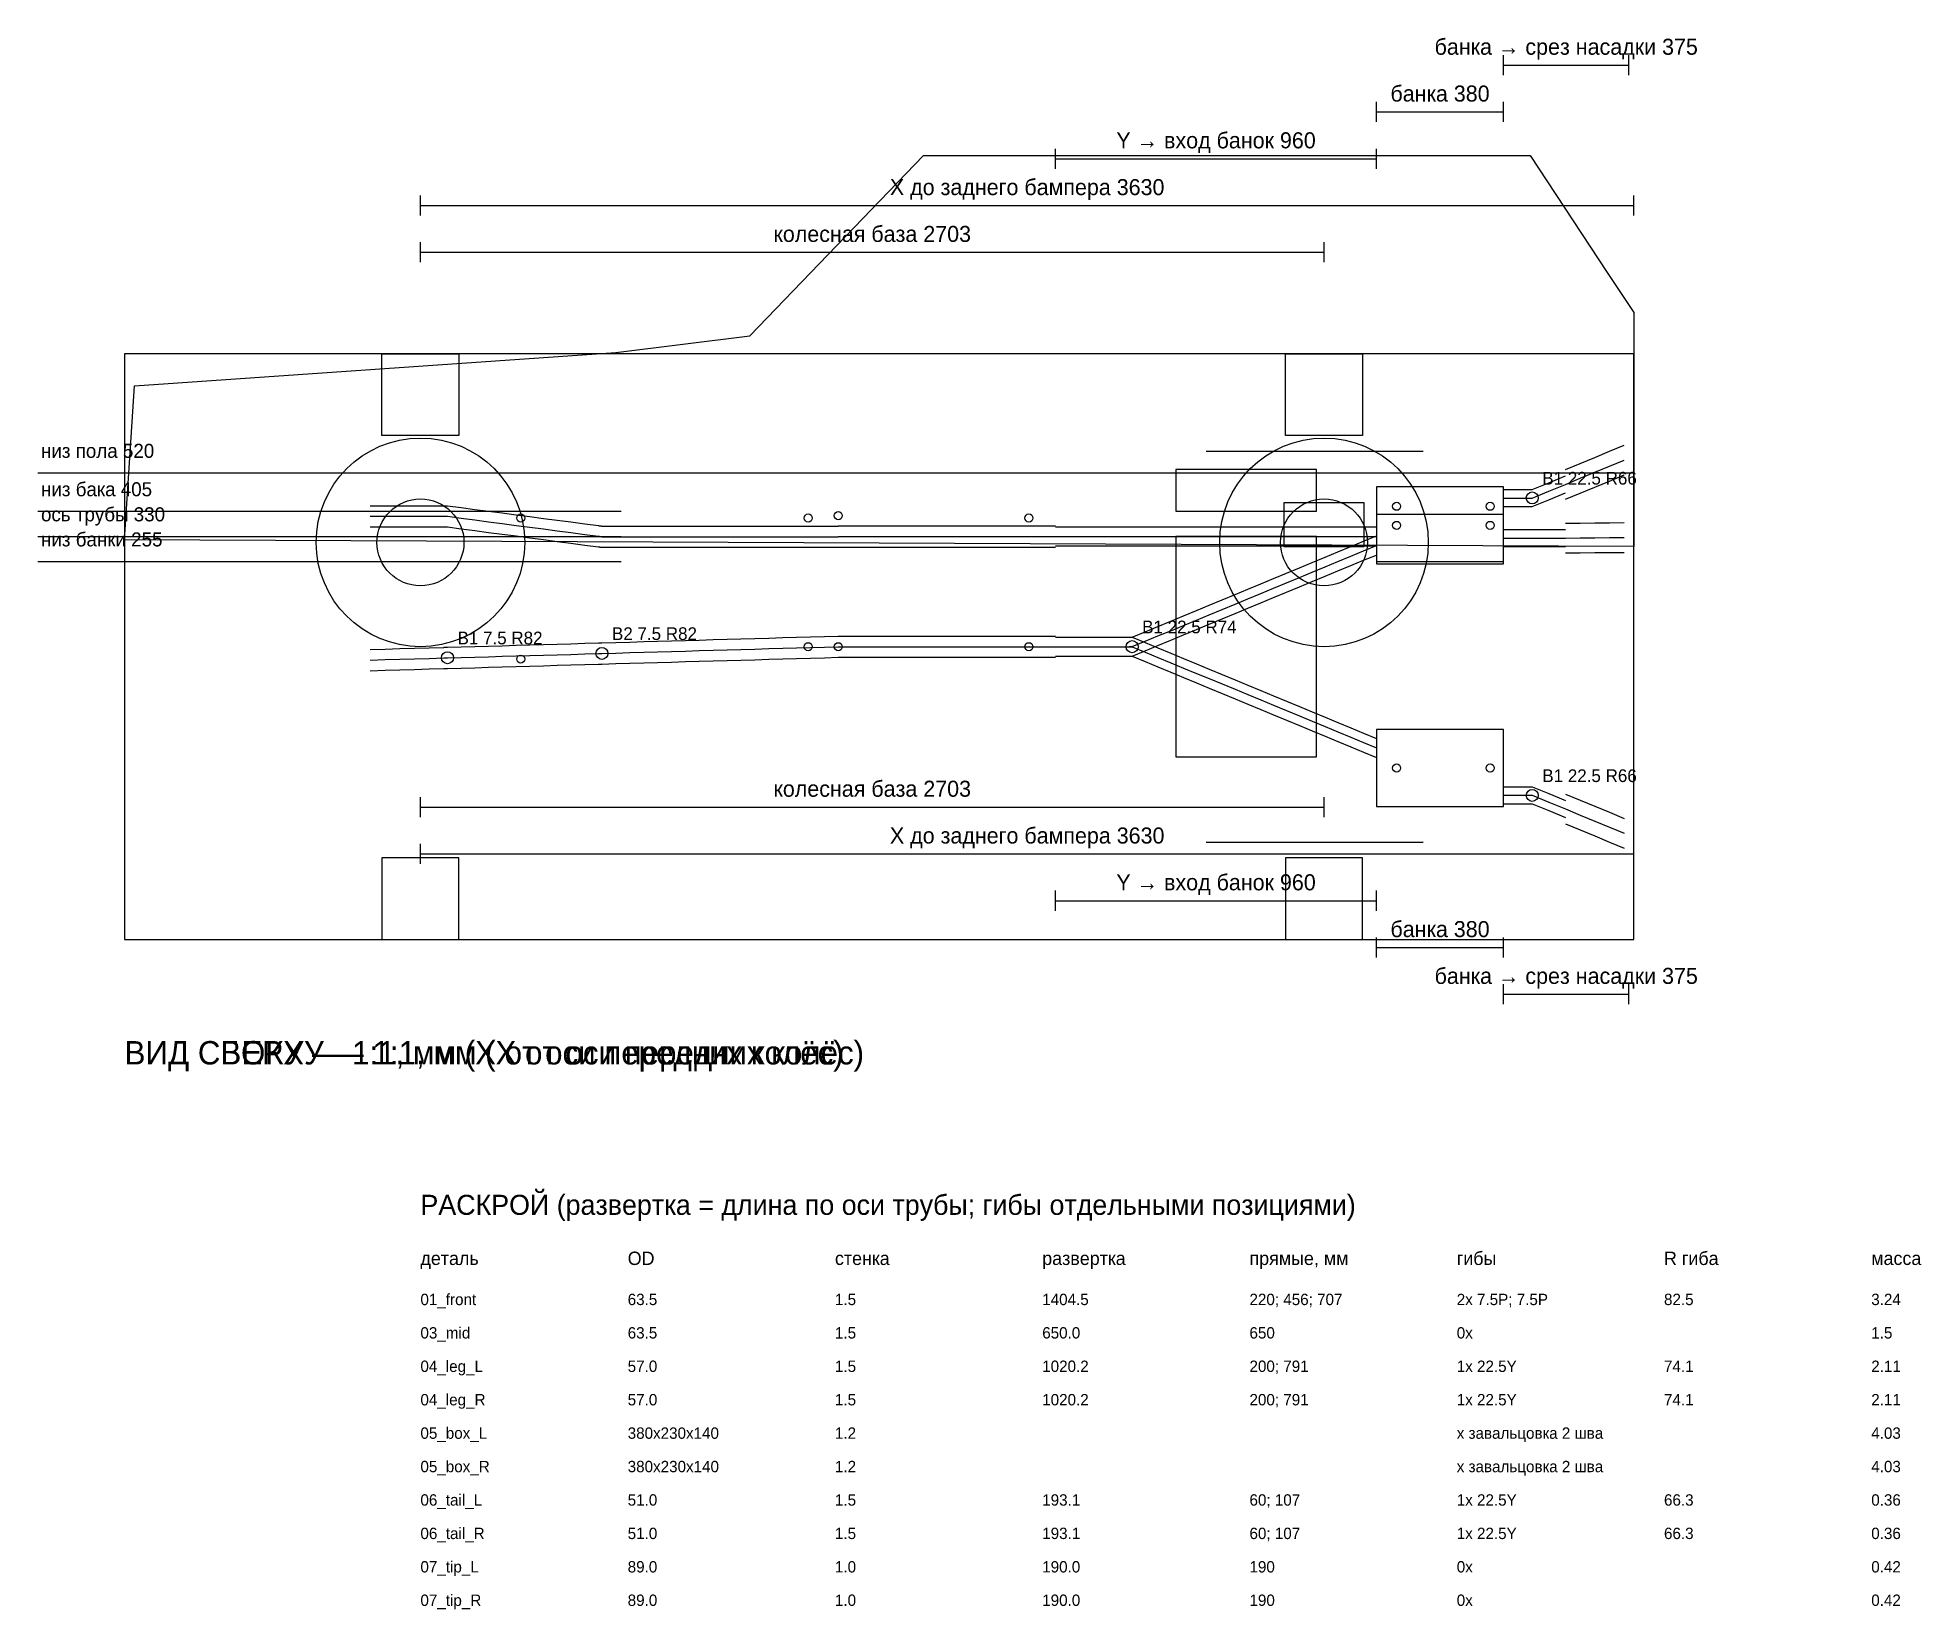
# Model space of a CAD drawing. Header units: millimetres. Extents: x -1145 to 4490, y -2880 to 1822.
import ezdxf
from ezdxf.enums import TextEntityAlignment as Align

# ---------------------------------------------------------------- set-up
doc = ezdxf.new("R2010")
doc.units = ezdxf.units.MM
for name, color, linetype in [('BEND', 2, 'Continuous'), ('BOX', 1, 'Continuous'), ('CAR', 8, 'Continuous'), ('DIM', 5, 'Continuous'), ('HANGER', 6, 'Continuous'), ('PIPE', 3, 'Continuous'), ('TEXT', 7, 'Continuous')]:
    doc.layers.add(name, color=color, linetype=linetype)

msp = doc.modelspace()

# ---------------------------------------------------------------- linework, layer by layer
at = {"layer": 'BEND'}
for centre in [(3326, 445), (2129, 0), (2129, 0), (81, -33), (543, -20), (3326, -445)]:
    msp.add_circle(centre, 18, dxfattribs=at)
at = {"layer": 'BOX'}
for points in [[(2860, 248), (3240, 248), (3240, 478), (2860, 478)], [(2860, 255), (3240, 255), (3240, 395), (2860, 395)], [(2860, 255), (3240, 255), (3240, 395), (2860, 395)], [(2860, -478), (3240, -478), (3240, -248), (2860, -248)]]:
    msp.add_lwpolyline(points, close=True, dxfattribs=at)
at = {"layer": 'CAR'}
for p, q in [((2350, 585), (3000, 585)), ((-885, 520), (3630, 520)), ((2350, -585), (3000, -585))]:
    msp.add_line(p, q, dxfattribs=at)
for points in [[(-885, 320), (-855, 780), (585, 880), (985, 930), (1505, 1470), (3320, 1470), (3550, 1120), (3630, 1000), (3630, 300)], [(-885, -876.5), (3630, -876.5), (3630, 876.5), (-885, 876.5)], [(-115, 876.5), (115, 876.5), (115, 631.5), (-115, 631.5)], [(2588, 876.5), (2818, 876.5), (2818, 631.5), (2588, 631.5)], [(2260, 405), (2680, 405), (2680, 530), (2260, 530)], [(2583, 300), (2823, 300), (2823, 430), (2583, 430)], [(2260, -330), (2680, -330), (2680, 330), (2260, 330)], [(-115, -876.5), (115, -876.5), (115, -631.5), (-115, -631.5)], [(2588, -876.5), (2818, -876.5), (2818, -631.5), (2588, -631.5)]]:
    msp.add_lwpolyline(points, close=True, dxfattribs=at)
for centre, radius in [((0, 312), 312), ((2703, 312), 312), ((0, 312), 130), ((2703, 312), 130)]:
    msp.add_circle(centre, radius, dxfattribs=at)
at = {"layer": 'DIM'}
for p, q in [((3240, 1710), (3240, 1770)), ((3615, 1710), (3615, 1770)), ((3240, 1740), (3615, 1740)), ((2860, 1570), (2860, 1630)), ((2860, 1600), (3240, 1600)), ((3240, 1570), (3240, 1630)), ((1900, 1430), (1900, 1490)), ((2860, 1430), (2860, 1490)), ((1900, 1460), (2860, 1460)), ((0, 1290), (0, 1350)), ((0, 1320), (3630, 1320)), ((3630, 1290), (3630, 1350)), ((0, 1150), (0, 1210)), ((2703, 1150), (2703, 1210)), ((0, 1180), (2703, 1180)), ((-1145, 520), (600, 520)), ((-1145, 405), (600, 405)), ((-1145, 330), (600, 330)), ((-1145, 255), (600, 255)), ((0, -510), (0, -450)), ((2703, -510), (2703, -450)), ((0, -480), (2703, -480)), ((0, -650), (0, -590)), ((3630, -650), (3630, -590)), ((0, -620), (3630, -620)), ((1900, -790), (1900, -730)), ((2860, -790), (2860, -730)), ((1900, -760), (2860, -760)), ((2860, -930), (2860, -870)), ((2860, -900), (3240, -900)), ((3240, -930), (3240, -870)), ((3240, -1070), (3240, -1010)), ((3615, -1070), (3615, -1010)), ((3240, -1040), (3615, -1040))]:
    msp.add_line(p, q, dxfattribs=at)
at = {"layer": 'HANGER'}
for centre in [(300, 385), (1160, 385), (1250, 392), (1820, 385), (2920, 420), (2920, 420), (3200, 420), (3200, 420), (2920, 363), (3200, 363), (1160, 0), (1250, 0), (1820, 0), (300, -37), (2920, -363), (3200, -363)]:
    msp.add_circle(centre, 12, dxfattribs=at)
at = {"layer": 'PIPE'}
for points in [[(3425, 530.1), (3468.9, 548.3), (3512.8, 566.4), (3556.6, 584.6), (3600.5, 602.8)], [(3240, 470), (3270, 470), (3300, 470), (3301.1, 470), (3302.2, 470), (3303.3, 470), (3304.3, 470), (3305.4, 470), (3306.5, 470), (3307.6, 470), (3308.7, 470), (3309.8, 470), (3310.8, 470), (3311.9, 470), (3313, 470), (3314.1, 470), (3315.2, 470), (3316.3, 470), (3317.4, 470), (3318.4, 470), (3319.5, 470.1), (3320.6, 470.1), (3321.7, 470.1), (3322.8, 470.1), (3323.9, 470.1), (3325, 470.1), (3326, 470.1), (3375.5, 490.6), (3425, 511.1)], [(3425, 485.6), (3468.9, 503.8), (3512.8, 521.9), (3556.6, 540.1), (3600.5, 558.3)], [(3425, 441.1), (3468.9, 459.3), (3512.8, 477.4), (3556.6, 495.6), (3600.5, 513.8)], [(3240, 444.5), (3270, 444.5), (3300, 444.5), (3301.1, 444.5), (3302.2, 444.5), (3303.3, 444.5), (3304.3, 444.5), (3305.4, 444.5), (3306.5, 444.5), (3307.6, 444.5), (3308.7, 444.5), (3309.8, 444.5), (3310.8, 444.5), (3311.9, 444.5), (3313, 444.5), (3314.1, 444.5), (3315.2, 444.5), (3316.3, 444.5), (3317.4, 444.5), (3318.4, 444.5), (3319.5, 444.6), (3320.6, 444.6), (3321.7, 444.6), (3322.8, 444.6), (3323.9, 444.6), (3325, 444.6), (3326, 444.6), (3375.5, 465.1), (3425, 485.6)], [(3240, 419), (3270, 419), (3300, 419), (3301.1, 419), (3302.2, 419), (3303.3, 419), (3304.3, 419), (3305.4, 419), (3306.5, 419), (3307.6, 419), (3308.7, 419), (3309.8, 419), (3310.8, 419), (3311.9, 419), (3313, 419), (3314.1, 419), (3315.2, 419), (3316.3, 419), (3317.4, 419), (3318.4, 419), (3319.5, 419.1), (3320.6, 419.1), (3321.7, 419.1), (3322.8, 419.1), (3323.9, 419.1), (3325, 419.1), (3326, 419.1), (3375.5, 439.6), (3425, 460.1)], [(-150, 421.7), (-106, 421.7), (-62, 421.7), (-18.1, 421.7), (25.9, 421.7), (69.9, 421.7), (70.4, 421.7), (70.8, 421.7), (71.3, 421.7), (71.7, 421.7), (72.2, 421.7), (72.6, 421.7), (73.1, 421.7), (73.5, 421.7), (74, 421.7), (74.4, 421.7), (74.9, 421.7), (75.3, 421.7), (75.8, 421.7), (76.2, 421.7), (76.7, 421.7), (77.1, 421.7), (77.6, 421.7), (78, 421.7), (78.5, 421.7), (78.9, 421.7), (79.4, 421.7), (79.8, 421.7), (80.3, 421.7), (80.7, 421.7), (121.8, 416.3), (162.8, 410.9), (203.9, 405.5), (244.9, 400.1), (286, 394.7), (327, 389.3), (368.1, 383.9), (409.2, 378.5), (450.2, 373.1), (491.3, 367.7), (532.3, 362.3), (532.8, 362.2), (533.2, 362.1), (533.7, 362.1), (534.1, 362), (534.6, 362), (535, 361.9), (535.5, 361.8), (535.9, 361.8), (536.3, 361.7), (536.8, 361.7), (537.2, 361.6), (537.7, 361.6), (538.1, 361.5), (538.6, 361.4), (539, 361.4), (539.5, 361.3), (539.9, 361.3), (540.4, 361.2), (540.8, 361.1), (541.3, 361.1), (541.7, 361), (542.1, 361), (542.6, 360.9), (543, 360.9), (584.6, 360.9), (626.2, 360.9), (667.8, 360.9), (709.4, 360.9), (751, 360.9), (792.5, 360.9), (834.1, 360.9), (875.7, 360.9), (917.3, 360.9), (958.9, 360.9), (1000.5, 360.9), (1042, 360.9), (1083.6, 360.9), (1125.2, 360.9), (1166.8, 360.9), (1208.4, 360.9), (1250, 360.9)], [(-150, 390), (-106, 390), (-62, 390), (-18.1, 390), (25.9, 390), (69.9, 390), (70.4, 390), (70.8, 390), (71.3, 390), (71.7, 390), (72.2, 390), (72.6, 390), (73.1, 390), (73.5, 390), (74, 390), (74.4, 390), (74.9, 390), (75.3, 390), (75.8, 390), (76.2, 390), (76.7, 390), (77.1, 390), (77.6, 390), (78, 390), (78.5, 390), (78.9, 390), (79.4, 390), (79.8, 390), (80.3, 390), (80.7, 390), (121.8, 384.6), (162.8, 379.2), (203.9, 373.8), (244.9, 368.4), (286, 363), (327, 357.5), (368.1, 352.1), (409.2, 346.7), (450.2, 341.3), (491.3, 335.9), (532.3, 330.5), (532.8, 330.4), (533.2, 330.4), (533.7, 330.3), (534.1, 330.3), (534.6, 330.2), (535, 330.2), (535.5, 330.1), (535.9, 330), (536.3, 330), (536.8, 329.9), (537.2, 329.9), (537.7, 329.8), (538.1, 329.7), (538.6, 329.7), (539, 329.6), (539.5, 329.6), (539.9, 329.5), (540.4, 329.5), (540.8, 329.4), (541.3, 329.3), (541.7, 329.3), (542.1, 329.2), (542.6, 329.2), (543, 329.1), (584.6, 329.1), (626.2, 329.1), (667.8, 329.1), (709.4, 329.1), (751, 329.1), (792.5, 329.1), (834.1, 329.1), (875.7, 329.1), (917.3, 329.1), (958.9, 329.1), (1000.5, 329.1), (1042, 329.1), (1083.6, 329.1), (1125.2, 329.1), (1166.8, 329.1), (1208.4, 329.1), (1250, 329.1)], [(-150, 358.2), (-106, 358.2), (-62, 358.2), (-18.1, 358.2), (25.9, 358.2), (69.9, 358.2), (70.4, 358.2), (70.8, 358.2), (71.3, 358.2), (71.7, 358.2), (72.2, 358.2), (72.6, 358.2), (73.1, 358.2), (73.5, 358.2), (74, 358.2), (74.4, 358.2), (74.9, 358.2), (75.3, 358.2), (75.8, 358.2), (76.2, 358.2), (76.7, 358.2), (77.1, 358.2), (77.6, 358.2), (78, 358.2), (78.5, 358.2), (78.9, 358.2), (79.4, 358.2), (79.8, 358.2), (80.3, 358.2), (80.7, 358.2), (121.8, 352.8), (162.8, 347.4), (203.9, 342), (244.9, 336.6), (286, 331.2), (327, 325.8), (368.1, 320.4), (409.2, 315), (450.2, 309.6), (491.3, 304.2), (532.3, 298.8), (532.8, 298.7), (533.2, 298.6), (533.7, 298.6), (534.1, 298.5), (534.6, 298.5), (535, 298.4), (535.5, 298.3), (535.9, 298.3), (536.3, 298.2), (536.8, 298.2), (537.2, 298.1), (537.7, 298.1), (538.1, 298), (538.6, 297.9), (539, 297.9), (539.5, 297.8), (539.9, 297.8), (540.4, 297.7), (540.8, 297.6), (541.3, 297.6), (541.7, 297.5), (542.1, 297.5), (542.6, 297.4), (543, 297.4), (584.6, 297.4), (626.2, 297.4), (667.8, 297.4), (709.4, 297.4), (751, 297.4), (792.5, 297.4), (834.1, 297.4), (875.7, 297.4), (917.3, 297.4), (958.9, 297.4), (1000.5, 297.4), (1042, 297.4), (1083.6, 297.4), (1125.2, 297.4), (1166.8, 297.4), (1208.4, 297.4), (1250, 297.4)], [(1250, 361.8), (1290.6, 361.8), (1331.2, 361.8), (1371.9, 361.8), (1412.5, 361.8), (1453.1, 361.8), (1493.8, 361.8), (1534.4, 361.8), (1575, 361.8), (1615.6, 361.8), (1656.2, 361.8), (1696.9, 361.8), (1737.5, 361.8), (1778.1, 361.8), (1818.8, 361.8), (1859.4, 361.8), (1900, 361.8)], [(1900, 358.5), (1940, 358.5), (1980, 358.5), (2020, 358.5), (2060, 358.5), (2100, 358.5), (2101.2, 358.5), (2102.4, 358.5), (2103.6, 358.5), (2104.8, 358.5), (2106.1, 358.5), (2107.3, 358.5), (2108.5, 358.5), (2109.7, 358.5), (2110.9, 358.5), (2112.1, 358.5), (2113.3, 358.5), (2114.5, 358.5), (2115.8, 358.5), (2117, 358.5), (2118.2, 358.5), (2119.4, 358.5), (2120.6, 358.5), (2121.8, 358.5), (2123, 358.5), (2124.2, 358.5), (2125.5, 358.5), (2126.7, 358.5), (2127.9, 358.5), (2129.1, 358.5), (2167.6, 358.5), (2206, 358.5), (2244.5, 358.5), (2283, 358.5), (2321.4, 358.5), (2359.9, 358.5), (2398.4, 358.5), (2436.8, 358.5), (2475.3, 358.5), (2513.8, 358.5), (2552.2, 358.5), (2590.7, 358.5), (2629.2, 358.5), (2667.6, 358.5), (2706.1, 358.5), (2744.6, 358.5), (2783, 358.5), (2821.5, 358.5), (2860, 358.5)], [(1900, 358.5), (1940, 358.5), (1980, 358.5), (2020, 358.5), (2060, 358.5), (2100, 358.5), (2101.2, 358.5), (2102.4, 358.5), (2103.6, 358.5), (2104.8, 358.5), (2106.1, 358.5), (2107.3, 358.5), (2108.5, 358.5), (2109.7, 358.5), (2110.9, 358.5), (2112.1, 358.5), (2113.3, 358.5), (2114.5, 358.5), (2115.8, 358.5), (2117, 358.5), (2118.2, 358.5), (2119.4, 358.5), (2120.6, 358.5), (2121.8, 358.5), (2123, 358.5), (2124.2, 358.5), (2125.5, 358.5), (2126.7, 358.5), (2127.9, 358.5), (2129.1, 358.5), (2167.6, 358.5), (2206, 358.5), (2244.5, 358.5), (2283, 358.5), (2321.4, 358.5), (2359.9, 358.5), (2398.4, 358.5), (2436.8, 358.5), (2475.3, 358.5), (2513.8, 358.5), (2552.2, 358.5), (2590.7, 358.5), (2629.2, 358.5), (2667.6, 358.5), (2706.1, 358.5), (2744.6, 358.5), (2783, 358.5), (2821.5, 358.5), (2860, 358.5)], [(3240, 350.5), (3270, 350.5), (3300, 350.5), (3301.1, 350.5), (3302.2, 350.5), (3303.3, 350.5), (3304.3, 350.5), (3305.4, 350.5), (3306.5, 350.5), (3307.6, 350.5), (3308.7, 350.5), (3309.8, 350.5), (3310.8, 350.5), (3311.9, 350.5), (3313, 350.5), (3314.1, 350.5), (3315.2, 350.5), (3316.3, 350.5), (3317.4, 350.5), (3318.4, 350.5), (3319.5, 350.5), (3320.6, 350.5), (3321.7, 350.5), (3322.8, 350.5), (3323.9, 350.5), (3325, 350.5), (3326, 350.5), (3375.5, 350.5), (3425, 350.5)], [(3240, 350.5), (3270, 350.5), (3300, 350.5), (3301.1, 350.5), (3302.2, 350.5), (3303.3, 350.5), (3304.3, 350.5), (3305.4, 350.5), (3306.5, 350.5), (3307.6, 350.5), (3308.7, 350.5), (3309.8, 350.5), (3310.8, 350.5), (3311.9, 350.5), (3313, 350.5), (3314.1, 350.5), (3315.2, 350.5), (3316.3, 350.5), (3317.4, 350.5), (3318.4, 350.5), (3319.5, 350.5), (3320.6, 350.5), (3321.7, 350.5), (3322.8, 350.5), (3323.9, 350.5), (3325, 350.5), (3326, 350.5), (3375.5, 350.5), (3425, 350.5)], [(3425, 369.5), (3468.9, 369.9), (3512.8, 370.3), (3556.6, 370.7), (3600.5, 371.2)], [(3425, 369.5), (3468.9, 369.9), (3512.8, 370.3), (3556.6, 370.7), (3600.5, 371.2)], [(1250, 330), (1290.6, 330), (1331.2, 330), (1371.9, 330), (1412.5, 330), (1453.1, 330), (1493.8, 330), (1534.4, 330), (1575, 330), (1615.6, 330), (1656.2, 330), (1696.9, 330), (1737.5, 330), (1778.1, 330), (1818.8, 330), (1859.4, 330), (1900, 330)], [(1250, 298.2), (1290.6, 298.2), (1331.2, 298.2), (1371.9, 298.2), (1412.5, 298.2), (1453.1, 298.2), (1493.8, 298.2), (1534.4, 298.2), (1575, 298.2), (1615.6, 298.2), (1656.2, 298.2), (1696.9, 298.2), (1737.5, 298.2), (1778.1, 298.2), (1818.8, 298.2), (1859.4, 298.2), (1900, 298.2)], [(1900, 28.5), (1940, 28.5), (1980, 28.5), (2020, 28.5), (2060, 28.5), (2100, 28.5), (2101.2, 28.5), (2102.4, 28.5), (2103.6, 28.5), (2104.8, 28.5), (2106.1, 28.5), (2107.3, 28.5), (2108.5, 28.5), (2109.7, 28.5), (2110.9, 28.5), (2112.1, 28.5), (2113.3, 28.5), (2114.5, 28.5), (2115.8, 28.5), (2117, 28.5), (2118.2, 28.5), (2119.4, 28.5), (2120.6, 28.6), (2121.8, 28.6), (2123, 28.6), (2124.2, 28.6), (2125.5, 28.6), (2126.7, 28.6), (2127.9, 28.6), (2129.1, 28.6), (2167.6, 44.5), (2206, 60.5), (2244.5, 76.4), (2283, 92.3), (2321.4, 108.3), (2359.9, 124.2), (2398.4, 140.1), (2436.8, 156.1), (2475.3, 172), (2513.8, 187.9), (2552.2, 203.9), (2590.7, 219.8), (2629.2, 235.7), (2667.6, 251.7), (2706.1, 267.6), (2744.6, 283.5), (2783, 299.5), (2821.5, 315.4), (2860, 331.3)], [(1900, 330), (1940, 330), (1980, 330), (2020, 330), (2060, 330), (2100, 330), (2101.2, 330), (2102.4, 330), (2103.6, 330), (2104.8, 330), (2106.1, 330), (2107.3, 330), (2108.5, 330), (2109.7, 330), (2110.9, 330), (2112.1, 330), (2113.3, 330), (2114.5, 330), (2115.8, 330), (2117, 330), (2118.2, 330), (2119.4, 330), (2120.6, 330), (2121.8, 330), (2123, 330), (2124.2, 330), (2125.5, 330), (2126.7, 330), (2127.9, 330), (2129.1, 330), (2167.6, 330), (2206, 330), (2244.5, 330), (2283, 330), (2321.4, 330), (2359.9, 330), (2398.4, 330), (2436.8, 330), (2475.3, 330), (2513.8, 330), (2552.2, 330), (2590.7, 330), (2629.2, 330), (2667.6, 330), (2706.1, 330), (2744.6, 330), (2783, 330), (2821.5, 330), (2860, 330)], [(1900, 330), (1940, 330), (1980, 330), (2020, 330), (2060, 330), (2100, 330), (2101.2, 330), (2102.4, 330), (2103.6, 330), (2104.8, 330), (2106.1, 330), (2107.3, 330), (2108.5, 330), (2109.7, 330), (2110.9, 330), (2112.1, 330), (2113.3, 330), (2114.5, 330), (2115.8, 330), (2117, 330), (2118.2, 330), (2119.4, 330), (2120.6, 330), (2121.8, 330), (2123, 330), (2124.2, 330), (2125.5, 330), (2126.7, 330), (2127.9, 330), (2129.1, 330), (2167.6, 330), (2206, 330), (2244.5, 330), (2283, 330), (2321.4, 330), (2359.9, 330), (2398.4, 330), (2436.8, 330), (2475.3, 330), (2513.8, 330), (2552.2, 330), (2590.7, 330), (2629.2, 330), (2667.6, 330), (2706.1, 330), (2744.6, 330), (2783, 330), (2821.5, 330), (2860, 330)], [(1900, 0), (1940, 0), (1980, 0), (2020, 0), (2060, 0), (2100, 0), (2101.2, 0), (2102.4, 0), (2103.6, 0), (2104.8, 0), (2106.1, 0), (2107.3, 0), (2108.5, 0), (2109.7, 0), (2110.9, 0), (2112.1, 0), (2113.3, 0), (2114.5, 0), (2115.8, 0), (2117, 0), (2118.2, 0), (2119.4, 0), (2120.6, 0.1), (2121.8, 0.1), (2123, 0.1), (2124.2, 0.1), (2125.5, 0.1), (2126.7, 0.1), (2127.9, 0.1), (2129.1, 0.1), (2167.6, 16), (2206, 32), (2244.5, 47.9), (2283, 63.8), (2321.4, 79.8), (2359.9, 95.7), (2398.4, 111.6), (2436.8, 127.6), (2475.3, 143.5), (2513.8, 159.4), (2552.2, 175.4), (2590.7, 191.3), (2629.2, 207.2), (2667.6, 223.2), (2706.1, 239.1), (2744.6, 255), (2783, 271), (2821.5, 286.9), (2860, 302.8)], [(1900, 301.5), (1940, 301.5), (1980, 301.5), (2020, 301.5), (2060, 301.5), (2100, 301.5), (2101.2, 301.5), (2102.4, 301.5), (2103.6, 301.5), (2104.8, 301.5), (2106.1, 301.5), (2107.3, 301.5), (2108.5, 301.5), (2109.7, 301.5), (2110.9, 301.5), (2112.1, 301.5), (2113.3, 301.5), (2114.5, 301.5), (2115.8, 301.5), (2117, 301.5), (2118.2, 301.5), (2119.4, 301.5), (2120.6, 301.5), (2121.8, 301.5), (2123, 301.5), (2124.2, 301.5), (2125.5, 301.5), (2126.7, 301.5), (2127.9, 301.5), (2129.1, 301.5), (2167.6, 301.5), (2206, 301.5), (2244.5, 301.5), (2283, 301.5), (2321.4, 301.5), (2359.9, 301.5), (2398.4, 301.5), (2436.8, 301.5), (2475.3, 301.5), (2513.8, 301.5), (2552.2, 301.5), (2590.7, 301.5), (2629.2, 301.5), (2667.6, 301.5), (2706.1, 301.5), (2744.6, 301.5), (2783, 301.5), (2821.5, 301.5), (2860, 301.5)], [(1900, 301.5), (1940, 301.5), (1980, 301.5), (2020, 301.5), (2060, 301.5), (2100, 301.5), (2101.2, 301.5), (2102.4, 301.5), (2103.6, 301.5), (2104.8, 301.5), (2106.1, 301.5), (2107.3, 301.5), (2108.5, 301.5), (2109.7, 301.5), (2110.9, 301.5), (2112.1, 301.5), (2113.3, 301.5), (2114.5, 301.5), (2115.8, 301.5), (2117, 301.5), (2118.2, 301.5), (2119.4, 301.5), (2120.6, 301.5), (2121.8, 301.5), (2123, 301.5), (2124.2, 301.5), (2125.5, 301.5), (2126.7, 301.5), (2127.9, 301.5), (2129.1, 301.5), (2167.6, 301.5), (2206, 301.5), (2244.5, 301.5), (2283, 301.5), (2321.4, 301.5), (2359.9, 301.5), (2398.4, 301.5), (2436.8, 301.5), (2475.3, 301.5), (2513.8, 301.5), (2552.2, 301.5), (2590.7, 301.5), (2629.2, 301.5), (2667.6, 301.5), (2706.1, 301.5), (2744.6, 301.5), (2783, 301.5), (2821.5, 301.5), (2860, 301.5)], [(3240, 325), (3270, 325), (3300, 325), (3301.1, 325), (3302.2, 325), (3303.3, 325), (3304.3, 325), (3305.4, 325), (3306.5, 325), (3307.6, 325), (3308.7, 325), (3309.8, 325), (3310.8, 325), (3311.9, 325), (3313, 325), (3314.1, 325), (3315.2, 325), (3316.3, 325), (3317.4, 325), (3318.4, 325), (3319.5, 325), (3320.6, 325), (3321.7, 325), (3322.8, 325), (3323.9, 325), (3325, 325), (3326, 325), (3375.5, 325), (3425, 325)], [(3240, 325), (3270, 325), (3300, 325), (3301.1, 325), (3302.2, 325), (3303.3, 325), (3304.3, 325), (3305.4, 325), (3306.5, 325), (3307.6, 325), (3308.7, 325), (3309.8, 325), (3310.8, 325), (3311.9, 325), (3313, 325), (3314.1, 325), (3315.2, 325), (3316.3, 325), (3317.4, 325), (3318.4, 325), (3319.5, 325), (3320.6, 325), (3321.7, 325), (3322.8, 325), (3323.9, 325), (3325, 325), (3326, 325), (3375.5, 325), (3425, 325)], [(3240, 299.5), (3270, 299.5), (3300, 299.5), (3301.1, 299.5), (3302.2, 299.5), (3303.3, 299.5), (3304.3, 299.5), (3305.4, 299.5), (3306.5, 299.5), (3307.6, 299.5), (3308.7, 299.5), (3309.8, 299.5), (3310.8, 299.5), (3311.9, 299.5), (3313, 299.5), (3314.1, 299.5), (3315.2, 299.5), (3316.3, 299.5), (3317.4, 299.5), (3318.4, 299.5), (3319.5, 299.5), (3320.6, 299.5), (3321.7, 299.5), (3322.8, 299.5), (3323.9, 299.5), (3325, 299.5), (3326, 299.5), (3375.5, 299.5), (3425, 299.5)], [(3240, 299.5), (3270, 299.5), (3300, 299.5), (3301.1, 299.5), (3302.2, 299.5), (3303.3, 299.5), (3304.3, 299.5), (3305.4, 299.5), (3306.5, 299.5), (3307.6, 299.5), (3308.7, 299.5), (3309.8, 299.5), (3310.8, 299.5), (3311.9, 299.5), (3313, 299.5), (3314.1, 299.5), (3315.2, 299.5), (3316.3, 299.5), (3317.4, 299.5), (3318.4, 299.5), (3319.5, 299.5), (3320.6, 299.5), (3321.7, 299.5), (3322.8, 299.5), (3323.9, 299.5), (3325, 299.5), (3326, 299.5), (3375.5, 299.5), (3425, 299.5)], [(3425, 325), (3468.9, 325.4), (3512.8, 325.8), (3556.6, 326.2), (3600.5, 326.7)], [(3425, 325), (3468.9, 325.4), (3512.8, 325.8), (3556.6, 326.2), (3600.5, 326.7)], [(3425, 280.5), (3468.9, 280.9), (3512.8, 281.3), (3556.6, 281.7), (3600.5, 282.2)], [(3425, 280.5), (3468.9, 280.9), (3512.8, 281.3), (3556.6, 281.7), (3600.5, 282.2)], [(1900, -28.5), (1940, -28.5), (1980, -28.5), (2020, -28.5), (2060, -28.5), (2100, -28.5), (2101.2, -28.5), (2102.4, -28.5), (2103.6, -28.5), (2104.8, -28.5), (2106.1, -28.5), (2107.3, -28.5), (2108.5, -28.5), (2109.7, -28.5), (2110.9, -28.5), (2112.1, -28.5), (2113.3, -28.5), (2114.5, -28.5), (2115.8, -28.5), (2117, -28.5), (2118.2, -28.5), (2119.4, -28.5), (2120.6, -28.4), (2121.8, -28.4), (2123, -28.4), (2124.2, -28.4), (2125.5, -28.4), (2126.7, -28.4), (2127.9, -28.4), (2129.1, -28.4), (2167.6, -12.5), (2206, 3.5), (2244.5, 19.4), (2283, 35.3), (2321.4, 51.3), (2359.9, 67.2), (2398.4, 83.1), (2436.8, 99.1), (2475.3, 115), (2513.8, 130.9), (2552.2, 146.9), (2590.7, 162.8), (2629.2, 178.7), (2667.6, 194.7), (2706.1, 210.6), (2744.6, 226.5), (2783, 242.5), (2821.5, 258.4), (2860, 274.3)], [(-150, -8.2), (-106, -7), (-62, -5.7), (-18.1, -4.5), (25.9, -3.2), (69.9, -2), (70.4, -2), (70.8, -1.9), (71.3, -1.9), (71.7, -1.9), (72.2, -1.9), (72.6, -1.9), (73.1, -1.9), (73.5, -1.9), (74, -1.9), (74.4, -1.8), (74.9, -1.8), (75.3, -1.8), (75.8, -1.8), (76.2, -1.8), (76.7, -1.8), (77.1, -1.8), (77.6, -1.7), (78, -1.7), (78.5, -1.7), (78.9, -1.7), (79.4, -1.7), (79.8, -1.7), (80.3, -1.7), (80.7, -1.7), (121.8, -0.5), (162.8, 0.7), (203.9, 1.9), (244.9, 3), (286, 4.2), (327, 5.4), (368.1, 6.6), (409.2, 7.7), (450.2, 8.9), (491.3, 10.1), (532.3, 11.2), (532.8, 11.3), (533.2, 11.3), (533.7, 11.3), (534.1, 11.3), (534.6, 11.3), (535, 11.3), (535.5, 11.3), (535.9, 11.3), (536.3, 11.4), (536.8, 11.4), (537.2, 11.4), (537.7, 11.4), (538.1, 11.4), (538.6, 11.4), (539, 11.4), (539.5, 11.4), (539.9, 11.5), (540.4, 11.5), (540.8, 11.5), (541.3, 11.5), (541.7, 11.5), (542.1, 11.5), (542.6, 11.5), (543, 11.6), (584.6, 12.7), (626.2, 13.9), (667.8, 15.1), (709.4, 16.3), (751, 17.5), (792.5, 18.7), (834.1, 19.9), (875.7, 21.1), (917.3, 22.2), (958.9, 23.4), (1000.5, 24.6), (1042, 25.8), (1083.6, 27), (1125.2, 28.2), (1166.8, 29.4), (1208.4, 30.6), (1250, 31.7)], [(1250, 31.7), (1290.6, 31.7), (1331.2, 31.7), (1371.9, 31.7), (1412.5, 31.7), (1453.1, 31.7), (1493.8, 31.7), (1534.4, 31.7), (1575, 31.7), (1615.6, 31.7), (1656.2, 31.7), (1696.9, 31.7), (1737.5, 31.7), (1778.1, 31.7), (1818.8, 31.7), (1859.4, 31.7), (1900, 31.7)], [(1900, 28.5), (1940, 28.5), (1980, 28.5), (2020, 28.5), (2060, 28.5), (2100, 28.5), (2101.2, 28.5), (2102.4, 28.5), (2103.6, 28.5), (2104.8, 28.5), (2106.1, 28.5), (2107.3, 28.5), (2108.5, 28.5), (2109.7, 28.5), (2110.9, 28.5), (2112.1, 28.5), (2113.3, 28.5), (2114.5, 28.5), (2115.8, 28.5), (2117, 28.5), (2118.2, 28.5), (2119.4, 28.5), (2120.6, 28.4), (2121.8, 28.4), (2123, 28.4), (2124.2, 28.4), (2125.5, 28.4), (2126.7, 28.4), (2127.9, 28.4), (2129.1, 28.4), (2167.6, 12.5), (2206, -3.5), (2244.5, -19.4), (2283, -35.3), (2321.4, -51.3), (2359.9, -67.2), (2398.4, -83.1), (2436.8, -99.1), (2475.3, -115), (2513.8, -130.9), (2552.2, -146.9), (2590.7, -162.8), (2629.2, -178.7), (2667.6, -194.7), (2706.1, -210.6), (2744.6, -226.5), (2783, -242.5), (2821.5, -258.4), (2860, -274.3)], [(-150, -40), (-106, -38.7), (-62, -37.5), (-18.1, -36.2), (25.9, -35), (69.9, -33.7), (70.4, -33.7), (70.8, -33.7), (71.3, -33.7), (71.7, -33.7), (72.2, -33.7), (72.6, -33.6), (73.1, -33.6), (73.5, -33.6), (74, -33.6), (74.4, -33.6), (74.9, -33.6), (75.3, -33.6), (75.8, -33.5), (76.2, -33.5), (76.7, -33.5), (77.1, -33.5), (77.6, -33.5), (78, -33.5), (78.5, -33.5), (78.9, -33.5), (79.4, -33.4), (79.8, -33.4), (80.3, -33.4), (80.7, -33.4), (121.8, -32.2), (162.8, -31.1), (203.9, -29.9), (244.9, -28.7), (286, -27.5), (327, -26.4), (368.1, -25.2), (409.2, -24), (450.2, -22.9), (491.3, -21.7), (532.3, -20.5), (532.8, -20.5), (533.2, -20.5), (533.7, -20.5), (534.1, -20.5), (534.6, -20.4), (535, -20.4), (535.5, -20.4), (535.9, -20.4), (536.3, -20.4), (536.8, -20.4), (537.2, -20.4), (537.7, -20.4), (538.1, -20.3), (538.6, -20.3), (539, -20.3), (539.5, -20.3), (539.9, -20.3), (540.4, -20.3), (540.8, -20.3), (541.3, -20.2), (541.7, -20.2), (542.1, -20.2), (542.6, -20.2), (543, -20.2), (584.6, -19), (626.2, -17.8), (667.8, -16.6), (709.4, -15.4), (751, -14.3), (792.5, -13.1), (834.1, -11.9), (875.7, -10.7), (917.3, -9.5), (958.9, -8.3), (1000.5, -7.1), (1042, -5.9), (1083.6, -4.8), (1125.2, -3.6), (1166.8, -2.4), (1208.4, -1.2), (1250, 0)], [(-150, -71.8), (-106, -70.5), (-62, -69.2), (-18.1, -68), (25.9, -66.7), (69.9, -65.5), (70.4, -65.5), (70.8, -65.4), (71.3, -65.4), (71.7, -65.4), (72.2, -65.4), (72.6, -65.4), (73.1, -65.4), (73.5, -65.4), (74, -65.4), (74.4, -65.3), (74.9, -65.3), (75.3, -65.3), (75.8, -65.3), (76.2, -65.3), (76.7, -65.3), (77.1, -65.3), (77.6, -65.2), (78, -65.2), (78.5, -65.2), (78.9, -65.2), (79.4, -65.2), (79.8, -65.2), (80.3, -65.2), (80.7, -65.2), (121.8, -64), (162.8, -62.8), (203.9, -61.6), (244.9, -60.5), (286, -59.3), (327, -58.1), (368.1, -56.9), (409.2, -55.8), (450.2, -54.6), (491.3, -53.4), (532.3, -52.3), (532.8, -52.2), (533.2, -52.2), (533.7, -52.2), (534.1, -52.2), (534.6, -52.2), (535, -52.2), (535.5, -52.2), (535.9, -52.2), (536.3, -52.1), (536.8, -52.1), (537.2, -52.1), (537.7, -52.1), (538.1, -52.1), (538.6, -52.1), (539, -52.1), (539.5, -52.1), (539.9, -52), (540.4, -52), (540.8, -52), (541.3, -52), (541.7, -52), (542.1, -52), (542.6, -52), (543, -51.9), (584.6, -50.8), (626.2, -49.6), (667.8, -48.4), (709.4, -47.2), (751, -46), (792.5, -44.8), (834.1, -43.6), (875.7, -42.4), (917.3, -41.3), (958.9, -40.1), (1000.5, -38.9), (1042, -37.7), (1083.6, -36.5), (1125.2, -35.3), (1166.8, -34.1), (1208.4, -32.9), (1250, -31.8)], [(1250, 0), (1290.6, 0), (1331.2, 0), (1371.9, 0), (1412.5, 0), (1453.1, 0), (1493.8, 0), (1534.4, 0), (1575, 0), (1615.6, 0), (1656.2, 0), (1696.9, 0), (1737.5, 0), (1778.1, 0), (1818.8, 0), (1859.4, 0), (1900, 0)], [(1250, -31.8), (1290.6, -31.8), (1331.2, -31.8), (1371.9, -31.8), (1412.5, -31.8), (1453.1, -31.8), (1493.8, -31.8), (1534.4, -31.8), (1575, -31.8), (1615.6, -31.8), (1656.2, -31.8), (1696.9, -31.8), (1737.5, -31.8), (1778.1, -31.8), (1818.8, -31.8), (1859.4, -31.8), (1900, -31.8)], [(1900, 0), (1940, 0), (1980, 0), (2020, 0), (2060, 0), (2100, 0), (2101.2, 0), (2102.4, 0), (2103.6, 0), (2104.8, 0), (2106.1, 0), (2107.3, 0), (2108.5, 0), (2109.7, 0), (2110.9, 0), (2112.1, 0), (2113.3, 0), (2114.5, 0), (2115.8, 0), (2117, 0), (2118.2, 0), (2119.4, 0), (2120.6, -0.1), (2121.8, -0.1), (2123, -0.1), (2124.2, -0.1), (2125.5, -0.1), (2126.7, -0.1), (2127.9, -0.1), (2129.1, -0.1), (2167.6, -16), (2206, -32), (2244.5, -47.9), (2283, -63.8), (2321.4, -79.8), (2359.9, -95.7), (2398.4, -111.6), (2436.8, -127.6), (2475.3, -143.5), (2513.8, -159.4), (2552.2, -175.4), (2590.7, -191.3), (2629.2, -207.2), (2667.6, -223.2), (2706.1, -239.1), (2744.6, -255), (2783, -271), (2821.5, -286.9), (2860, -302.8)], [(1900, -28.5), (1940, -28.5), (1980, -28.5), (2020, -28.5), (2060, -28.5), (2100, -28.5), (2101.2, -28.5), (2102.4, -28.5), (2103.6, -28.5), (2104.8, -28.5), (2106.1, -28.5), (2107.3, -28.5), (2108.5, -28.5), (2109.7, -28.5), (2110.9, -28.5), (2112.1, -28.5), (2113.3, -28.5), (2114.5, -28.5), (2115.8, -28.5), (2117, -28.5), (2118.2, -28.5), (2119.4, -28.5), (2120.6, -28.6), (2121.8, -28.6), (2123, -28.6), (2124.2, -28.6), (2125.5, -28.6), (2126.7, -28.6), (2127.9, -28.6), (2129.1, -28.6), (2167.6, -44.5), (2206, -60.5), (2244.5, -76.4), (2283, -92.3), (2321.4, -108.3), (2359.9, -124.2), (2398.4, -140.1), (2436.8, -156.1), (2475.3, -172), (2513.8, -187.9), (2552.2, -203.9), (2590.7, -219.8), (2629.2, -235.7), (2667.6, -251.7), (2706.1, -267.6), (2744.6, -283.5), (2783, -299.5), (2821.5, -315.4), (2860, -331.3)], [(3240, -419), (3270, -419), (3300, -419), (3301.1, -419), (3302.2, -419), (3303.3, -419), (3304.3, -419), (3305.4, -419), (3306.5, -419), (3307.6, -419), (3308.7, -419), (3309.8, -419), (3310.8, -419), (3311.9, -419), (3313, -419), (3314.1, -419), (3315.2, -419), (3316.3, -419), (3317.4, -419), (3318.4, -419), (3319.5, -419.1), (3320.6, -419.1), (3321.7, -419.1), (3322.8, -419.1), (3323.9, -419.1), (3325, -419.1), (3326, -419.1), (3375.5, -439.6), (3425, -460.1)], [(3240, -444.5), (3270, -444.5), (3300, -444.5), (3301.1, -444.5), (3302.2, -444.5), (3303.3, -444.5), (3304.3, -444.5), (3305.4, -444.5), (3306.5, -444.5), (3307.6, -444.5), (3308.7, -444.5), (3309.8, -444.5), (3310.8, -444.5), (3311.9, -444.5), (3313, -444.5), (3314.1, -444.5), (3315.2, -444.5), (3316.3, -444.5), (3317.4, -444.5), (3318.4, -444.5), (3319.5, -444.6), (3320.6, -444.6), (3321.7, -444.6), (3322.8, -444.6), (3323.9, -444.6), (3325, -444.6), (3326, -444.6), (3375.5, -465.1), (3425, -485.6)], [(3425, -441.1), (3468.9, -459.3), (3512.8, -477.4), (3556.6, -495.6), (3600.5, -513.8)], [(3240, -470), (3270, -470), (3300, -470), (3301.1, -470), (3302.2, -470), (3303.3, -470), (3304.3, -470), (3305.4, -470), (3306.5, -470), (3307.6, -470), (3308.7, -470), (3309.8, -470), (3310.8, -470), (3311.9, -470), (3313, -470), (3314.1, -470), (3315.2, -470), (3316.3, -470), (3317.4, -470), (3318.4, -470), (3319.5, -470.1), (3320.6, -470.1), (3321.7, -470.1), (3322.8, -470.1), (3323.9, -470.1), (3325, -470.1), (3326, -470.1), (3375.5, -490.6), (3425, -511.1)], [(3425, -485.6), (3468.9, -503.8), (3512.8, -521.9), (3556.6, -540.1), (3600.5, -558.3)], [(3425, -530.1), (3468.9, -548.3), (3512.8, -566.4), (3556.6, -584.6), (3600.5, -602.8)]]:
    msp.add_lwpolyline(points, dxfattribs=at)

# ---------------------------------------------------------------- texts
at = {"layer": 'BEND'}
for s, p in [('B1 22.5 R66', (3356, 485)), ('B2 7.5 R82', (573, 20)), ('B1 22.5 R74', (2159, 40)), ('B1 22.5 R74', (2159, 40)), ('B1 7.5 R82', (111, 7)), ('B1 22.5 R66', (3356, -405))]:
    msp.add_text(s, height=38, dxfattribs=at).set_placement(p)
at = {"layer": 'DIM'}
for s, p in [('банка → срез насадки 375', (3427.5, 1795)), ('банка 380', (3050, 1655)), ('Y → вход банок 960', (2380, 1515)), ('X до заднего бампера 3630', (1815, 1375)), ('колесная база 2703', (1351.5, 1235)), ('колесная база 2703', (1351.5, -425)), ('X до заднего бампера 3630', (1815, -565)), ('Y → вход банок 960', (2380, -705)), ('банка 380', (3050, -845)), ('банка → срез насадки 375', (3427.5, -985))]:
    msp.add_text(s, height=48, dxfattribs=at).set_placement(p, align=Align.MIDDLE_CENTER)
for s, p in [('низ пола 520', (-1135, 565)), ('низ бака 405', (-1135, 450)), ('ось трубы 330', (-1135, 375)), ('низ банки 255', (-1135, 300))]:
    msp.add_text(s, height=42, dxfattribs=at).set_placement(p)
at = {"layer": 'TEXT'}
for s, height, p in [('ВИД СБОКУ — 1:1, мм (X от оси передних колёс)', 70, (-885, -1250)), ('ВИД СВЕРХУ — 1:1, мм (X от оси передних колёс)', 70, (-885, -1250)), ('РАСКРОЙ (развертка = длина по оси трубы; гибы отдельными позициями)', 60, (0, -1700)), ('деталь', 40, (0, -1850)), ('OD', 40, (620, -1850)), ('стенка', 40, (1240, -1850)), ('развертка', 40, (1860, -1850)), ('прямые, мм', 40, (2480, -1850)), ('гибы', 40, (3100, -1850)), ('R гиба', 40, (3720, -1850)), ('масса', 40, (4340, -1850)), ('01_front', 34, (0, -1970)), ('63.5', 34, (620, -1970)), ('1.5', 34, (1240, -1970)), ('1404.5', 34, (1860, -1970)), ('220; 456; 707', 34, (2480, -1970)), ('2x 7.5P; 7.5P', 34, (3100, -1970)), ('82.5', 34, (3720, -1970)), ('3.24', 34, (4340, -1970)), ('03_mid', 34, (0, -2070)), ('63.5', 34, (620, -2070)), ('1.5', 34, (1240, -2070)), ('650.0', 34, (1860, -2070)), ('650', 34, (2480, -2070)), ('0x ', 34, (3100, -2070)), ('1.5', 34, (4340, -2070)), ('04_leg_L', 34, (0, -2170)), ('57.0', 34, (620, -2170)), ('1.5', 34, (1240, -2170)), ('1020.2', 34, (1860, -2170)), ('200; 791', 34, (2480, -2170)), ('1x 22.5Y', 34, (3100, -2170)), ('74.1', 34, (3720, -2170)), ('2.11', 34, (4340, -2170)), ('04_leg_R', 34, (0, -2270)), ('57.0', 34, (620, -2270)), ('1.5', 34, (1240, -2270)), ('1020.2', 34, (1860, -2270)), ('200; 791', 34, (2480, -2270)), ('1x 22.5Y', 34, (3100, -2270)), ('74.1', 34, (3720, -2270)), ('2.11', 34, (4340, -2270)), ('05_box_L', 34, (0, -2370)), ('380x230x140', 34, (620, -2370)), ('1.2', 34, (1240, -2370)), ('x завальцовка 2 шва', 34, (3100, -2370)), ('4.03', 34, (4340, -2370)), ('05_box_R', 34, (0, -2470)), ('380x230x140', 34, (620, -2470)), ('1.2', 34, (1240, -2470)), ('x завальцовка 2 шва', 34, (3100, -2470)), ('4.03', 34, (4340, -2470)), ('06_tail_L', 34, (0, -2570)), ('51.0', 34, (620, -2570)), ('193.1', 34, (1860, -2570)), ('60; 107', 34, (2480, -2570)), ('1x 22.5Y', 34, (3100, -2570)), ('66.3', 34, (3720, -2570)), ('0.36', 34, (4340, -2570)), ('1.5', 34, (1240, -2570)), ('06_tail_R', 34, (0, -2670)), ('51.0', 34, (620, -2670)), ('1.5', 34, (1240, -2670)), ('193.1', 34, (1860, -2670)), ('60; 107', 34, (2480, -2670)), ('1x 22.5Y', 34, (3100, -2670)), ('66.3', 34, (3720, -2670)), ('0.36', 34, (4340, -2670)), ('07_tip_L', 34, (0, -2770)), ('89.0', 34, (620, -2770)), ('1.0', 34, (1240, -2770)), ('190.0', 34, (1860, -2770)), ('190', 34, (2480, -2770)), ('0x ', 34, (3100, -2770)), ('0.42', 34, (4340, -2770)), ('07_tip_R', 34, (0, -2870)), ('89.0', 34, (620, -2870)), ('1.0', 34, (1240, -2870)), ('190.0', 34, (1860, -2870)), ('190', 34, (2480, -2870)), ('0x ', 34, (3100, -2870)), ('0.42', 34, (4340, -2870))]:
    msp.add_text(s, height=height, dxfattribs=at).set_placement(p)

doc.saveas('drawing.dxf')
